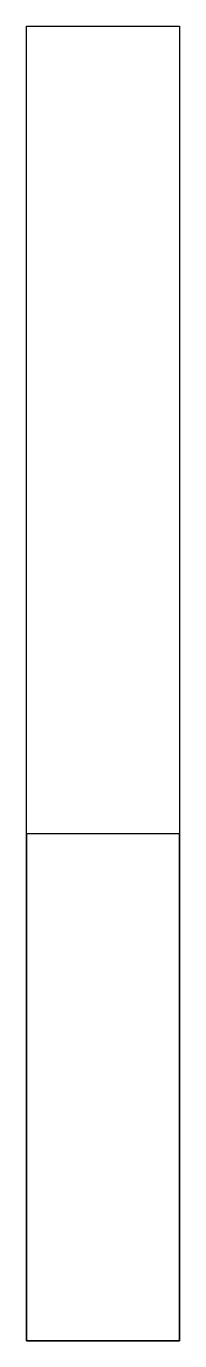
# Model space of a CAD drawing. Header units: millimetres. Extents: x -26 to -21, y -85 to -42.
import ezdxf

# ---------------------------------------------------------------- set-up
doc = ezdxf.new("R2010")
doc.units = ezdxf.units.MM
doc.layers.get('0').update_dxf_attribs({"linetype": 'CONTINUOUS'})

msp = doc.modelspace()

# ---------------------------------------------------------------- linework, layer by layer
for points in [[(-20.998, -42), (-20.998, -85), (-25.998, -85), (-25.998, -42)], [(-25.998, -85), (-20.998, -85), (-20.998, -68.423), (-25.998, -68.423)]]:
    msp.add_lwpolyline(points, close=True)

doc.saveas('drawing.dxf')
